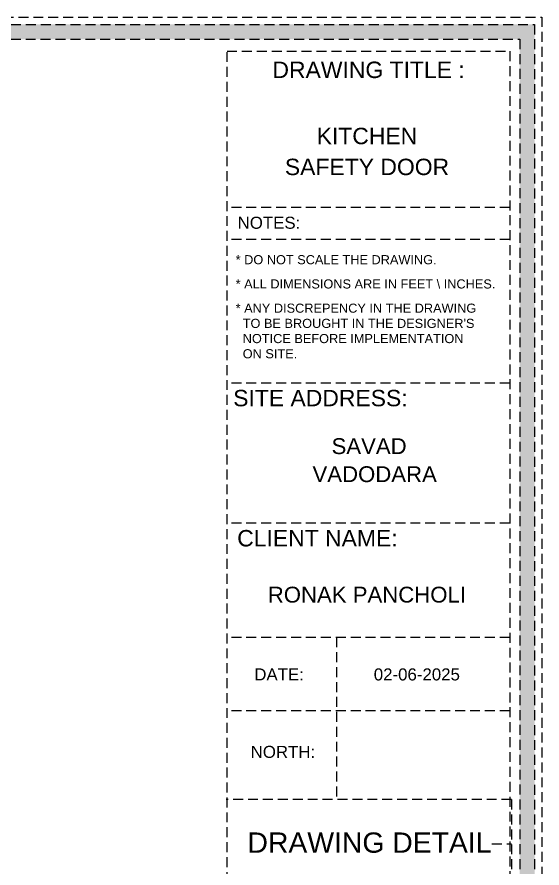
# Model space of a CAD drawing. Header units: millimetres. Extents: x 35877 to 3066687, y -650199 to -40525.
# Drawn here: x 148232.2 to 148285, y -180533.8 to -180448.2 of the extents above; entities that cross this region are included whole.
import ezdxf
from ezdxf.enums import TextEntityAlignment as Align

# ---------------------------------------------------------------- set-up
doc = ezdxf.new("R2010")
doc.units = ezdxf.units.MM
doc.header["$MEASUREMENT"] = 0
doc.linetypes.add('DASHEDX2', pattern=[1.5, 1, -0.5])
doc.layers.add('Dimension', color=10, linetype='DASHEDX2', lineweight=20)
doc.layers.add('NAME PLATE', color=7, linetype='Continuous', lineweight=25)
doc.styles.add('Arial', font='arial.ttf')

msp = doc.modelspace()

# ---------------------------------------------------------------- hatches: boundary and pattern name
at = {"layer": 'Dimension', "true_color": 0xd39e00, "transparency": 33554687}
h = msp.add_hatch(color=42, dxfattribs=at)
h.paths.add_polyline_path([(148072.634, -180448.913), (148072.634, -180597.901), (148284.301, -180597.901), (148284.301, -180448.913)])
h.paths.add_polyline_path([(148074.12, -180450.399), (148282.815, -180450.399), (148282.815, -180596.415), (148074.12, -180596.415)], flags=16)

# ---------------------------------------------------------------- linework, layer by layer
at = {"layer": 'Dimension', "color": 42, "true_color": 0xd39e00, "transparency": 33554687}
for p, q in [((148281.81, -180467.337, 0.119), (148253.368, -180467.337, 0.119)), ((148281.81, -180470.541, 0.119), (148253.368, -180470.541, 0.119)), ((148281.81, -180484.997, 0.119), (148253.368, -180484.997, 0.119)), ((148281.81, -180499.094, 0.119), (148253.368, -180499.094, 0.119)), ((148281.81, -180510.582, 0.119), (148253.368, -180510.582, 0.119)), ((148264.372, -180510.582, 0.119), (148264.372, -180526.91, 0.119)), ((148281.81, -180517.973, 0.119), (148253.368, -180517.973, 0.119)), ((148281.982, -180526.91, 0.119), (148253.28, -180526.91, 0.119)), ((148281.982, -180526.91, 0.119), (148281.982, -180552.906, 0.119)), ((148280.002, -180531.366, 0.119), (148281.982, -180531.366, 0.119))]:
    msp.add_line(p, q, dxfattribs=at)
at = {"layer": 'Dimension', "color": 42, "true_color": 0xd39e00, "transparency": 33554687, "elevation": 0.119}
for points in [[(148071.891, -180448.171), (148285.044, -180448.171), (148285.044, -180598.643), (148071.891, -180598.643)], [(148072.634, -180448.913), (148284.301, -180448.913), (148284.301, -180597.901), (148072.634, -180597.901)], [(148074.12, -180450.399), (148282.815, -180450.399), (148282.815, -180596.415), (148074.12, -180596.415)], [(148253.368, -180595.192), (148253.368, -180451.622), (148281.81, -180451.622), (148281.81, -180595.192)]]:
    msp.add_lwpolyline(points, close=True, dxfattribs=at)

# ---------------------------------------------------------------- texts
at = {"layer": 'NAME PLATE', "transparency": 33554687, "style": 'Arial'}
for s, height, p in [('DRAWING TITLE : ', 1.65003, (148267.926, -180454.308, 0.119)), ('KITCHEN', 1.65, (148267.44, -180460.965, 0.119)), ('SAFETY DOOR', 1.65003, (148267.447, -180464.076, 0.119)), ('NOTES:', 1.2124, (148257.587, -180469.475, 0.119)), ('SITE ADDRESS:', 1.65003, (148262.761, -180487.334, 0.119)), (' SAVAD ', 1.5951, (148267.659, -180492.142, 0.043)), ('VADODARA', 1.5951, (148268.218, -180494.962, 0.043)), ('CLIENT NAME:', 1.65003, (148262.46, -180501.432, 0.119)), ('RONAK PANCHOLI    ', 1.59506, (148268.672, -180507.082, 0.043)), ('DATE:', 1.2124, (148258.604, -180514.916, 0.119)), ('02-06-2025', 1.2124, (148272.459, -180514.916, 0.119)), ('NORTH:', 1.2124, (148258.991, -180522.71, 0.119)), ('DRAWING DETAIL', 2.03997, (148267.698, -180532.251, 0.119))]:
    msp.add_text(s, height=height, dxfattribs=at).set_placement(p, align=Align.CENTER)
at = {"layer": 'NAME PLATE', "transparency": 33554687, "char_height": 0.91695, "width": 35.42652, "attachment_point": 1, "style": 'Arial'}
for s, insert in [('* DO NOT SCALE THE DRAWING.', (148254.237, -180472.128, 0.119)), ('* ALL DIMENSIONS ARE IN FEET \\\\ INCHES.', (148254.237, -180474.566, 0.119)), ("* ANY DISCREPENCY IN THE DRAWING \\P  TO BE BROUGHT IN THE DESIGNER'S\\P  NOTICE BEFORE IMPLEMENTATION \\P  ON SITE.", (148254.237, -180477.005, 0.119))]:
    msp.add_mtext(s, dxfattribs=dict(at, insert=insert))

doc.saveas('drawing.dxf')
